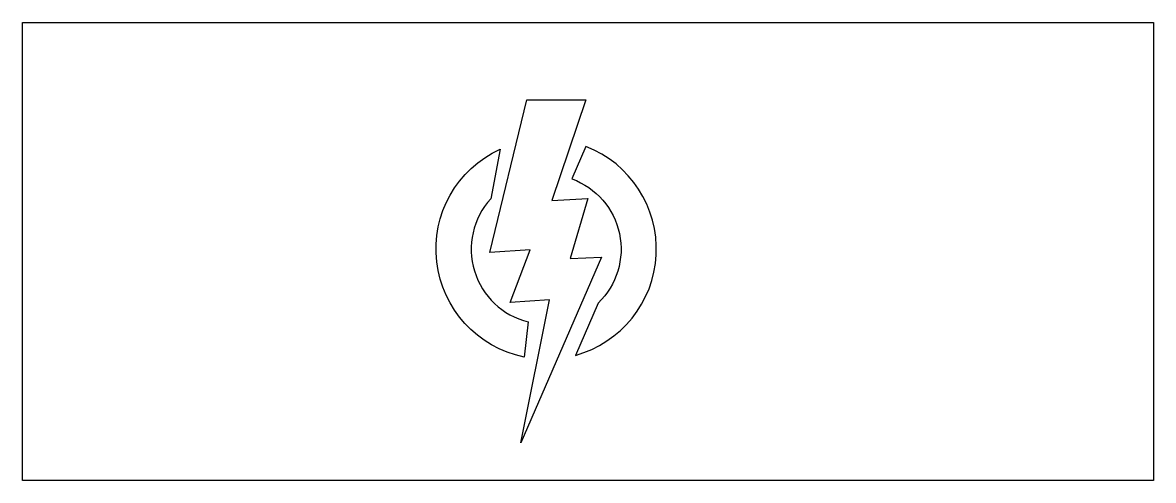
# Model space of a CAD drawing. Header units: millimetres. Extents: x -0.5 to 0.5, y -0.2 to 0.2.
import ezdxf

# ---------------------------------------------------------------- set-up
doc = ezdxf.new("R2010")
doc.units = ezdxf.units.MM
doc.layers.add('3d', color=40, linetype='Continuous')
picture_1 = doc.add_image_def('image1.png', size_in_pixel=(353, 143))

msp = doc.modelspace()

# ---------------------------------------------------------------- linework, layer by layer
at = {"layer": '3d'}
msp.add_lwpolyline([(-0.0524, 0.1332), (-0.0003, 0.1332), (-0.0303, 0.0442), (0.0013, 0.0458), (-0.0143, -0.0072), (0.0134, -0.0061), (-0.0578, -0.1704), (-0.0325, -0.0438), (-0.0674, -0.0461), (-0.0497, 0.0006), (-0.0853, -0.0019)], close=True, dxfattribs=at)
for points in [[(0.0106, -0.0466), (-0.0096, -0.0929, 0.72282), (-0.0002, 0.0919), (-0.0127, 0.0633, -0.55409)], [(-0.0514, -0.0633), (-0.0549, -0.0944, -0.72519), (-0.0761, 0.0896), (-0.0845, 0.0456, 0.5673)]]:
    msp.add_lwpolyline(points, format="xyb", close=True, dxfattribs=at)

# ---------------------------------------------------------------- pictures from other files: only their frames are drawn
image = msp.add_image(picture_1, insert=(-0.4984, -0.2036), size_in_units=(1, 0.4051), dxfattribs=dict(fade=60))
image.dxf.flags = 15

doc.saveas('drawing.dxf')
